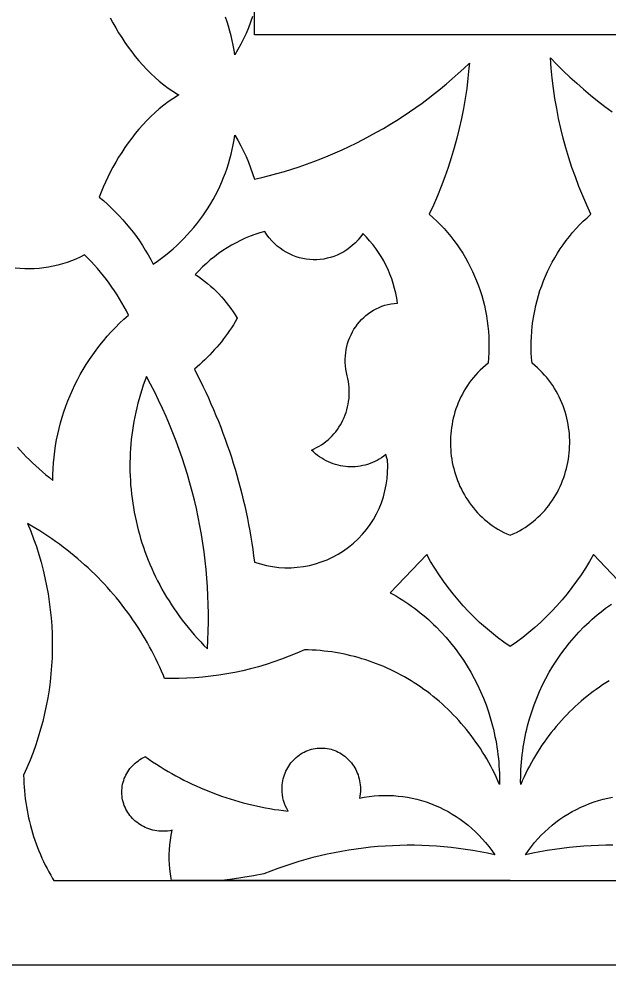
# Model space of a CAD drawing. Extents: x -1429 to -724, y 80 to 630.
# Drawn here: x -1328.2 to -1293.3, y 144.7 to 200.6 of the extents above; entities that cross this region are included whole.
import ezdxf

# ---------------------------------------------------------------- set-up
doc = ezdxf.new("R2010")
doc.units = 0
doc.layers.add('LAYER_1', color=18, linetype='CONTINUOUS')

msp = doc.modelspace()

# ---------------------------------------------------------------- linework, layer by layer
at = {"layer": 'LAYER_1'}
for points in [[(-784.299, 144.673), (-1369.299, 144.673), (-1369.299, 569.673), (-994.512, 569.673), (-784.299, 409.912)], [(-1320.775, 179.21), (-1320.867, 178.947), (-1320.953, 178.683), (-1321.035, 178.419), (-1321.111, 178.153), (-1321.182, 177.887), (-1321.248, 177.62), (-1321.309, 177.353), (-1321.365, 177.085), (-1321.416, 176.817), (-1321.462, 176.549), (-1321.503, 176.28), (-1321.539, 176.011), (-1321.57, 175.741), (-1321.596, 175.472), (-1321.617, 175.202), (-1321.634, 174.933), (-1321.645, 174.663), (-1321.651, 174.394), (-1321.653, 174.125), (-1321.649, 173.856), (-1321.641, 173.587), (-1321.628, 173.319), (-1321.61, 173.051), (-1321.587, 172.784), (-1321.559, 172.517), (-1321.527, 172.251), (-1321.49, 171.985), (-1321.448, 171.721), (-1321.401, 171.456), (-1321.349, 171.193), (-1321.293, 170.931), (-1321.232, 170.669), (-1321.166, 170.409), (-1321.096, 170.15), (-1321.021, 169.892), (-1320.941, 169.635), (-1320.857, 169.379), (-1320.768, 169.125), (-1320.674, 168.872), (-1320.576, 168.62), (-1320.473, 168.37), (-1320.366, 168.122), (-1320.254, 167.875), (-1320.137, 167.629), (-1320.016, 167.386), (-1319.89, 167.144), (-1319.76, 166.905), (-1319.625, 166.667), (-1319.486, 166.431), (-1319.343, 166.197), (-1319.195, 165.965), (-1319.042, 165.736), (-1318.885, 165.508), (-1318.724, 165.283), (-1318.558, 165.061), (-1318.388, 164.84), (-1318.213, 164.622), (-1318.034, 164.407), (-1317.851, 164.194), (-1317.663, 163.984), (-1317.471, 163.777), (-1317.275, 163.572), (-1317.074, 163.37), (-1317.046, 163.893), (-1317.027, 164.416), (-1317.017, 164.939), (-1317.016, 165.461), (-1317.025, 165.982), (-1317.043, 166.503), (-1317.07, 167.024), (-1317.107, 167.543), (-1317.152, 168.061), (-1317.207, 168.579), (-1317.271, 169.095), (-1317.344, 169.61), (-1317.426, 170.123), (-1317.517, 170.636), (-1317.618, 171.146), (-1317.727, 171.655), (-1317.845, 172.162), (-1317.972, 172.667), (-1318.108, 173.17), (-1318.253, 173.67), (-1318.407, 174.169), (-1318.57, 174.665), (-1318.741, 175.159), (-1318.921, 175.65), (-1319.111, 176.138), (-1319.308, 176.624), (-1319.515, 177.107), (-1319.73, 177.586), (-1319.954, 178.063), (-1320.187, 178.536), (-1320.428, 179.006), (-1320.678, 179.473)], [(-1310.348, 157.506), (-1310.229, 157.503), (-1310.111, 157.493), (-1309.995, 157.478), (-1309.881, 157.457), (-1309.769, 157.429), (-1309.659, 157.397), (-1309.552, 157.358), (-1309.446, 157.315), (-1309.344, 157.266), (-1309.244, 157.212), (-1309.147, 157.154), (-1309.053, 157.091), (-1308.962, 157.023), (-1308.875, 156.951), (-1308.791, 156.874), (-1308.71, 156.794), (-1308.633, 156.709), (-1308.561, 156.621), (-1308.492, 156.529), (-1308.427, 156.434), (-1308.367, 156.335), (-1308.311, 156.233), (-1308.26, 156.128), (-1308.214, 156.02), (-1308.172, 155.91), (-1308.136, 155.797), (-1308.105, 155.681), (-1308.079, 155.564), (-1308.058, 155.444), (-1308.044, 155.322), (-1308.035, 155.199), (-1308.032, 155.074), (-1308.035, 154.936), (-1308.046, 154.801), (-1308.064, 154.668), (-1308.089, 154.539), (-1307.802, 154.594), (-1307.514, 154.637), (-1307.227, 154.67), (-1306.941, 154.691), (-1306.654, 154.701), (-1306.369, 154.701), (-1306.085, 154.689), (-1305.802, 154.667), (-1305.521, 154.634), (-1305.241, 154.59), (-1304.964, 154.537), (-1304.689, 154.473), (-1304.417, 154.398), (-1304.148, 154.314), (-1303.882, 154.22), (-1303.619, 154.116), (-1303.36, 154.002), (-1303.106, 153.878), (-1302.855, 153.745), (-1302.608, 153.603), (-1302.367, 153.451), (-1302.13, 153.29), (-1301.899, 153.12), (-1301.673, 152.941), (-1301.453, 152.753), (-1301.239, 152.556), (-1301.031, 152.351), (-1300.83, 152.137), (-1300.636, 151.915), (-1300.448, 151.684), (-1300.268, 151.445), (-1300.096, 151.198), (-1300.524, 151.29), (-1300.953, 151.373), (-1301.383, 151.448), (-1301.813, 151.515), (-1302.244, 151.574), (-1302.676, 151.624), (-1303.108, 151.667), (-1303.54, 151.7), (-1303.972, 151.726), (-1304.405, 151.743), (-1304.837, 151.753), (-1305.27, 151.753), (-1305.702, 151.746), (-1306.134, 151.731), (-1306.565, 151.707), (-1306.996, 151.675), (-1307.427, 151.635), (-1307.856, 151.587), (-1308.285, 151.531), (-1308.713, 151.467), (-1309.14, 151.394), (-1309.565, 151.314), (-1309.99, 151.225), (-1310.413, 151.128), (-1310.834, 151.024), (-1311.254, 150.911), (-1311.673, 150.79), (-1312.089, 150.661), (-1312.504, 150.524), (-1312.917, 150.379), (-1313.328, 150.226), (-1313.736, 150.065), (-1314.355, 149.949), (-1314.975, 149.844), (-1315.597, 149.752), (-1316.22, 149.673), (-1299.189, 149.673), (-1319.193, 149.673), (-1319.216, 149.794), (-1319.26, 150.074), (-1319.293, 150.355), (-1319.315, 150.638), (-1319.326, 150.922), (-1319.327, 151.207), (-1319.317, 151.494), (-1319.296, 151.78), (-1319.263, 152.067), (-1319.22, 152.355), (-1319.165, 152.642), (-1319.294, 152.617), (-1319.427, 152.599), (-1319.562, 152.588), (-1319.699, 152.585), (-1319.825, 152.588), (-1319.948, 152.597), (-1320.07, 152.611), (-1320.19, 152.632), (-1320.307, 152.658), (-1320.423, 152.689), (-1320.536, 152.725), (-1320.646, 152.767), (-1320.754, 152.813), (-1320.859, 152.864), (-1320.961, 152.92), (-1321.059, 152.98), (-1321.155, 153.045), (-1321.247, 153.114), (-1321.335, 153.187), (-1321.419, 153.263), (-1321.5, 153.344), (-1321.576, 153.428), (-1321.649, 153.515), (-1321.716, 153.606), (-1321.78, 153.7), (-1321.838, 153.797), (-1321.892, 153.897), (-1321.941, 153.999), (-1321.984, 154.105), (-1322.022, 154.212), (-1322.055, 154.322), (-1322.082, 154.434), (-1322.104, 154.548), (-1322.119, 154.664), (-1322.129, 154.782), (-1322.132, 154.901), (-1322.129, 155.02), (-1322.119, 155.138), (-1322.104, 155.254), (-1322.082, 155.368), (-1322.055, 155.48), (-1322.022, 155.59), (-1321.984, 155.698), (-1321.941, 155.803), (-1321.892, 155.905), (-1321.838, 156.005), (-1321.78, 156.102), (-1321.716, 156.196), (-1321.649, 156.287), (-1321.576, 156.375), (-1321.5, 156.459), (-1321.419, 156.539), (-1321.335, 156.616), (-1321.247, 156.689), (-1321.155, 156.757), (-1321.059, 156.822), (-1320.961, 156.882), (-1320.859, 156.938), (-1320.754, 156.989), (-1320.746, 156.998), (-1320.531, 156.847), (-1320.309, 156.696), (-1320.084, 156.549), (-1319.858, 156.404), (-1319.629, 156.264), (-1319.399, 156.126), (-1319.167, 155.992), (-1318.933, 155.862), (-1318.697, 155.735), (-1318.459, 155.612), (-1318.219, 155.492), (-1317.978, 155.376), (-1317.735, 155.263), (-1317.491, 155.154), (-1317.244, 155.049), (-1316.997, 154.947), (-1316.747, 154.849), (-1316.496, 154.755), (-1316.244, 154.665), (-1315.99, 154.578), (-1315.735, 154.495), (-1315.479, 154.416), (-1315.221, 154.341), (-1314.962, 154.27), (-1314.701, 154.202), (-1314.439, 154.139), (-1314.177, 154.079), (-1313.913, 154.023), (-1313.647, 153.972), (-1313.381, 153.924), (-1313.114, 153.88), (-1312.846, 153.841), (-1312.576, 153.805), (-1312.306, 153.774), (-1312.388, 153.922), (-1312.46, 154.075), (-1312.522, 154.233), (-1312.573, 154.395), (-1312.612, 154.561), (-1312.641, 154.73), (-1312.659, 154.901), (-1312.664, 155.074), (-1312.661, 155.199), (-1312.652, 155.322), (-1312.638, 155.444), (-1312.617, 155.564), (-1312.591, 155.681), (-1312.56, 155.797), (-1312.524, 155.91), (-1312.482, 156.02), (-1312.436, 156.128), (-1312.385, 156.233), (-1312.329, 156.335), (-1312.269, 156.434), (-1312.204, 156.529), (-1312.135, 156.621), (-1312.063, 156.709), (-1311.986, 156.794), (-1311.906, 156.874), (-1311.821, 156.951), (-1311.734, 157.023), (-1311.643, 157.091), (-1311.549, 157.154), (-1311.452, 157.212), (-1311.352, 157.266), (-1311.25, 157.315), (-1311.144, 157.358), (-1311.037, 157.397), (-1310.927, 157.429), (-1310.815, 157.457), (-1310.701, 157.478), (-1310.585, 157.493), (-1310.467, 157.503)]]:
    msp.add_lwpolyline(points, close=True, dxfattribs=at)
for points in [[(-1275.815, 199.673), (-1314.299, 199.673), (-1314.299, 201.091)], [(-1314.403, 200.751), (-1314.519, 200.415), (-1314.646, 200.082), (-1314.784, 199.753), (-1314.934, 199.427), (-1315.095, 199.106), (-1315.268, 198.79), (-1315.451, 198.478), (-1315.495, 198.765), (-1315.546, 199.05), (-1315.605, 199.334), (-1315.671, 199.615), (-1315.745, 199.893), (-1315.826, 200.17), (-1315.915, 200.444), (-1316.01, 200.715)], [(-1328.306, 175.3), (-1328.133, 175.107), (-1327.956, 174.916), (-1327.776, 174.728), (-1327.592, 174.543), (-1327.404, 174.36), (-1327.213, 174.18), (-1327.018, 174.003), (-1326.82, 173.829), (-1326.618, 173.657), (-1326.413, 173.489), (-1326.204, 173.323), (-1326.201, 173.671), (-1326.189, 174.017), (-1326.167, 174.362), (-1326.136, 174.706), (-1326.095, 175.048), (-1326.045, 175.388), (-1325.986, 175.727), (-1325.918, 176.063), (-1325.841, 176.397), (-1325.755, 176.729), (-1325.66, 177.058), (-1325.556, 177.385), (-1325.444, 177.708), (-1325.323, 178.029), (-1325.193, 178.347), (-1325.054, 178.661), (-1324.908, 178.971), (-1324.752, 179.278), (-1324.589, 179.581), (-1324.417, 179.88), (-1324.237, 180.175), (-1324.049, 180.466), (-1323.853, 180.752), (-1323.649, 181.034), (-1323.437, 181.311), (-1323.218, 181.583), (-1322.99, 181.85), (-1322.755, 182.111), (-1322.513, 182.367), (-1322.263, 182.618), (-1322.005, 182.863), (-1321.74, 183.102), (-1321.864, 183.347), (-1321.994, 183.589), (-1322.129, 183.828), (-1322.269, 184.065), (-1322.414, 184.299), (-1322.564, 184.529), (-1322.719, 184.757), (-1322.879, 184.981), (-1323.044, 185.203), (-1323.214, 185.421), (-1323.388, 185.635), (-1323.568, 185.846), (-1323.751, 186.054), (-1323.94, 186.258), (-1324.133, 186.458), (-1324.331, 186.654), (-1324.584, 186.527), (-1324.841, 186.411), (-1325.103, 186.304), (-1325.368, 186.209), (-1325.637, 186.124), (-1325.909, 186.05), (-1326.183, 185.986), (-1326.461, 185.934), (-1326.74, 185.892), (-1327.021, 185.861), (-1327.303, 185.842), (-1327.586, 185.833), (-1327.87, 185.835), (-1328.153, 185.849), (-1328.437, 185.874)], [(-1292.104, 166.684), (-1294.259, 168.947), (-1294.491, 168.539), (-1294.735, 168.139), (-1294.989, 167.746), (-1295.254, 167.363), (-1295.529, 166.988), (-1295.815, 166.622), (-1296.11, 166.266), (-1296.416, 165.918), (-1296.73, 165.581), (-1297.055, 165.253), (-1297.388, 164.935), (-1297.73, 164.628), (-1298.082, 164.331), (-1298.441, 164.045), (-1298.809, 163.77), (-1299.186, 163.505), (-1299.186, 163.505), (-1299.187, 163.505), (-1299.189, 163.505), (-1299.189, 163.505), (-1299.565, 163.77), (-1299.933, 164.045), (-1300.293, 164.331), (-1300.644, 164.628), (-1300.987, 164.935), (-1301.32, 165.253), (-1301.644, 165.581), (-1301.959, 165.918), (-1302.264, 166.266), (-1302.56, 166.622), (-1302.845, 166.988), (-1303.121, 167.363), (-1303.386, 167.746), (-1303.64, 168.139), (-1303.883, 168.539), (-1304.116, 168.947), (-1306.271, 166.684), (-1306.083, 166.58), (-1305.898, 166.473), (-1305.715, 166.363), (-1305.534, 166.25), (-1305.355, 166.133), (-1305.179, 166.014), (-1305.005, 165.891), (-1304.834, 165.766), (-1304.665, 165.637), (-1304.498, 165.506), (-1304.334, 165.372), (-1304.173, 165.235), (-1304.014, 165.096), (-1303.857, 164.954), (-1303.703, 164.809), (-1303.552, 164.662), (-1303.257, 164.359), (-1302.973, 164.047), (-1302.7, 163.725), (-1302.438, 163.393), (-1302.187, 163.053), (-1301.947, 162.704), (-1301.72, 162.348), (-1301.504, 161.983), (-1301.3, 161.61), (-1301.108, 161.231), (-1300.929, 160.844), (-1300.762, 160.451), (-1300.608, 160.052), (-1300.467, 159.647), (-1300.339, 159.237), (-1300.225, 158.821), (-1300.173, 158.611), (-1300.124, 158.4), (-1300.079, 158.188), (-1300.037, 157.975), (-1299.999, 157.761), (-1299.964, 157.546), (-1299.932, 157.33), (-1299.905, 157.112), (-1299.88, 156.895), (-1299.86, 156.676), (-1299.843, 156.456), (-1299.83, 156.236), (-1299.82, 156.015), (-1299.814, 155.793), (-1299.812, 155.571), (-1299.814, 155.348), (-1299.911, 155.572), (-1300.011, 155.793), (-1300.115, 156.011), (-1300.223, 156.227), (-1300.334, 156.44), (-1300.448, 156.651), (-1300.566, 156.859), (-1300.687, 157.064), (-1300.811, 157.267), (-1300.939, 157.467), (-1301.069, 157.664), (-1301.203, 157.858), (-1301.34, 158.05), (-1301.48, 158.238), (-1301.623, 158.424), (-1301.769, 158.607), (-1301.918, 158.786), (-1302.069, 158.963), (-1302.224, 159.137), (-1302.381, 159.307), (-1302.541, 159.475), (-1302.704, 159.639), (-1302.869, 159.801), (-1303.037, 159.959), (-1303.207, 160.114), (-1303.38, 160.265), (-1303.555, 160.414), (-1303.733, 160.559), (-1303.913, 160.7), (-1304.095, 160.839), (-1304.28, 160.974), (-1304.467, 161.105), (-1304.656, 161.233), (-1304.847, 161.358), (-1305.04, 161.479), (-1305.235, 161.596), (-1305.432, 161.71), (-1305.632, 161.82), (-1305.833, 161.926), (-1306.036, 162.029), (-1306.24, 162.128), (-1306.447, 162.224), (-1306.655, 162.315), (-1306.865, 162.403), (-1307.077, 162.487), (-1307.29, 162.567), (-1307.504, 162.643), (-1307.72, 162.715), (-1307.938, 162.784), (-1308.157, 162.848), (-1308.377, 162.908), (-1308.599, 162.964), (-1308.822, 163.016), (-1309.046, 163.064), (-1309.271, 163.108), (-1309.498, 163.147), (-1309.725, 163.182), (-1309.954, 163.213), (-1310.183, 163.24), (-1310.414, 163.263), (-1310.645, 163.281), (-1310.877, 163.294), (-1311.11, 163.304), (-1311.344, 163.309), (-1311.789, 163.111), (-1312.238, 162.926), (-1312.689, 162.753), (-1313.144, 162.592), (-1313.601, 162.443), (-1314.061, 162.307), (-1314.524, 162.183), (-1314.989, 162.071), (-1315.455, 161.971), (-1315.924, 161.884), (-1316.393, 161.809), (-1316.865, 161.746), (-1317.337, 161.695), (-1317.81, 161.657), (-1318.283, 161.631), (-1318.758, 161.617), (-1319.232, 161.616), (-1319.604, 161.624), (-1319.675, 161.797), (-1319.78, 162.044), (-1319.889, 162.288), (-1320.002, 162.531), (-1320.118, 162.772), (-1320.238, 163.012), (-1320.361, 163.25), (-1320.488, 163.486), (-1320.618, 163.72), (-1320.752, 163.952), (-1320.89, 164.182), (-1321.03, 164.411), (-1321.175, 164.637), (-1321.322, 164.862), (-1321.473, 165.084), (-1321.627, 165.304), (-1321.785, 165.523), (-1321.946, 165.739), (-1322.11, 165.953), (-1322.278, 166.164), (-1322.448, 166.374), (-1322.622, 166.581), (-1322.799, 166.785), (-1322.98, 166.988), (-1323.163, 167.188), (-1323.35, 167.385), (-1323.539, 167.58), (-1323.732, 167.773), (-1323.927, 167.963), (-1324.126, 168.15), (-1324.328, 168.335), (-1324.533, 168.517), (-1324.74, 168.697), (-1324.951, 168.874), (-1325.164, 169.048), (-1325.38, 169.219), (-1325.599, 169.387), (-1325.821, 169.553), (-1326.046, 169.715), (-1326.274, 169.875), (-1326.504, 170.032), (-1326.737, 170.186), (-1326.973, 170.336), (-1327.211, 170.484), (-1327.452, 170.628), (-1327.696, 170.77), (-1327.513, 170.319), (-1327.342, 169.866), (-1327.183, 169.409), (-1327.037, 168.95), (-1326.903, 168.488), (-1326.782, 168.025), (-1326.672, 167.559), (-1326.576, 167.091), (-1326.491, 166.622), (-1326.419, 166.151), (-1326.359, 165.679), (-1326.311, 165.206), (-1326.275, 164.733), (-1326.252, 164.259), (-1326.241, 163.785), (-1326.243, 163.311), (-1326.257, 162.837), (-1326.283, 162.363), (-1326.321, 161.89), (-1326.372, 161.418), (-1326.434, 160.947), (-1326.509, 160.477), (-1326.597, 160.008), (-1326.696, 159.542), (-1326.808, 159.077), (-1326.933, 158.615), (-1327.069, 158.154), (-1327.218, 157.697), (-1327.378, 157.242), (-1327.552, 156.791), (-1327.737, 156.342), (-1327.934, 155.897), (-1327.93, 155.664), (-1327.92, 155.43), (-1327.907, 155.198), (-1327.888, 154.967), (-1327.866, 154.736), (-1327.839, 154.507), (-1327.808, 154.278), (-1327.773, 154.051), (-1327.733, 153.824), (-1327.69, 153.599), (-1327.642, 153.375), (-1327.59, 153.152), (-1327.534, 152.93), (-1327.474, 152.71), (-1327.409, 152.491), (-1327.341, 152.274), (-1327.269, 152.057), (-1327.193, 151.843), (-1327.113, 151.63), (-1327.029, 151.418), (-1326.941, 151.208), (-1326.85, 151), (-1326.754, 150.793), (-1326.655, 150.589), (-1326.552, 150.386), (-1326.446, 150.185), (-1326.336, 149.986), (-1326.222, 149.788), (-1326.153, 149.673), (-1299.186, 149.673), (-1282.155, 149.673)], [(-1293.335, 161.479), (-1293.528, 161.358), (-1293.719, 161.233), (-1293.908, 161.105), (-1294.095, 160.974), (-1294.28, 160.839), (-1294.462, 160.7), (-1294.642, 160.559), (-1294.82, 160.414), (-1294.995, 160.265), (-1295.168, 160.114), (-1295.338, 159.959), (-1295.506, 159.801), (-1295.671, 159.639), (-1295.834, 159.475), (-1295.994, 159.307), (-1296.151, 159.137), (-1296.305, 158.963), (-1296.457, 158.786), (-1296.606, 158.607), (-1296.752, 158.424), (-1296.895, 158.238), (-1297.035, 158.05), (-1297.171, 157.858), (-1297.305, 157.664), (-1297.436, 157.467), (-1297.564, 157.267), (-1297.688, 157.064), (-1297.809, 156.859), (-1297.927, 156.651), (-1298.041, 156.44), (-1298.152, 156.227), (-1298.26, 156.011), (-1298.364, 155.793), (-1298.464, 155.572), (-1298.561, 155.348), (-1298.563, 155.571), (-1298.561, 155.793), (-1298.555, 156.015), (-1298.545, 156.236), (-1298.532, 156.456), (-1298.515, 156.676), (-1298.494, 156.895), (-1298.47, 157.112), (-1298.442, 157.33), (-1298.411, 157.546), (-1298.376, 157.761), (-1298.338, 157.975), (-1298.296, 158.188), (-1298.251, 158.4), (-1298.202, 158.611), (-1298.15, 158.821), (-1298.035, 159.237), (-1297.908, 159.647), (-1297.767, 160.052), (-1297.613, 160.451), (-1297.446, 160.844), (-1297.267, 161.231), (-1297.075, 161.61), (-1296.871, 161.983), (-1296.655, 162.348), (-1296.427, 162.704), (-1296.188, 163.053), (-1295.937, 163.393), (-1295.675, 163.725), (-1295.402, 164.047), (-1295.118, 164.359), (-1294.823, 164.662), (-1294.672, 164.809), (-1294.518, 164.954), (-1294.361, 165.096), (-1294.202, 165.235), (-1294.041, 165.372), (-1293.877, 165.506), (-1293.71, 165.637), (-1293.541, 165.766), (-1293.37, 165.891), (-1293.196, 166.014)], [(-1293.105, 151.753), (-1293.537, 151.753), (-1293.97, 151.743), (-1294.402, 151.726), (-1294.835, 151.7), (-1295.267, 151.667), (-1295.699, 151.624), (-1296.131, 151.574), (-1296.562, 151.515), (-1296.992, 151.448), (-1297.422, 151.373), (-1297.851, 151.29), (-1298.279, 151.198), (-1298.106, 151.445), (-1297.926, 151.684), (-1297.739, 151.915), (-1297.545, 152.137), (-1297.343, 152.351), (-1297.136, 152.556), (-1296.922, 152.753), (-1296.702, 152.941), (-1296.476, 153.12), (-1296.244, 153.29), (-1296.008, 153.451), (-1295.766, 153.603), (-1295.52, 153.745), (-1295.269, 153.878), (-1295.014, 154.002), (-1294.755, 154.116), (-1294.493, 154.22), (-1294.227, 154.314), (-1293.957, 154.398), (-1293.685, 154.473), (-1293.411, 154.537), (-1293.133, 154.59)]]:
    msp.add_lwpolyline(points, dxfattribs=at)
msp.add_lwpolyline([(-1322.816, 200.673), (-1322.659, 200.378), (-1322.493, 200.084), (-1322.32, 199.793), (-1322.139, 199.504), (-1321.949, 199.219), (-1321.752, 198.938), (-1321.548, 198.663), (-1321.336, 198.393), (-1321.117, 198.129), (-1320.89, 197.872), (-1320.657, 197.623), (-1320.417, 197.383), (-1320.17, 197.152), (-1319.917, 196.93), (-1319.658, 196.719), (-1319.393, 196.52), (-1319.121, 196.332), (-1318.844, 196.156), (-1318.765, 196.11), (-1318.844, 196.064), (-1319.121, 195.889), (-1319.393, 195.701), (-1319.658, 195.501), (-1319.917, 195.29), (-1320.17, 195.068), (-1320.417, 194.837), (-1320.657, 194.597), (-1320.89, 194.348), (-1321.117, 194.091), (-1321.336, 193.828), (-1321.548, 193.558), (-1321.752, 193.282), (-1321.949, 193.001), (-1322.139, 192.716), (-1322.32, 192.428), (-1322.493, 192.136), (-1322.659, 191.842), (-1322.816, 191.547), (-1322.964, 191.251), (-1323.104, 190.955), (-1323.234, 190.659), (-1323.356, 190.364), (-1323.469, 190.071), (-1323.221, 189.863), (-1322.98, 189.648), (-1322.744, 189.428), (-1322.515, 189.202), (-1322.292, 188.971), (-1322.075, 188.735), (-1321.865, 188.493), (-1321.661, 188.247), (-1321.464, 187.996), (-1321.273, 187.74), (-1321.09, 187.479), (-1320.913, 187.214), (-1320.744, 186.944), (-1320.581, 186.67), (-1320.426, 186.392), (-1320.278, 186.11), (-1320.032, 186.281), (-1319.791, 186.458), (-1319.556, 186.64), (-1319.326, 186.827), (-1319.102, 187.02), (-1318.883, 187.217), (-1318.67, 187.42), (-1318.464, 187.627), (-1318.263, 187.839), (-1318.068, 188.056), (-1317.879, 188.277), (-1317.696, 188.503), (-1317.519, 188.733), (-1317.349, 188.967), (-1317.185, 189.204), (-1317.028, 189.446), (-1316.877, 189.692), (-1316.733, 189.941), (-1316.595, 190.194), (-1316.464, 190.45), (-1316.34, 190.709), (-1316.223, 190.972), (-1316.113, 191.237), (-1316.01, 191.505), (-1315.915, 191.777), (-1315.826, 192.05), (-1315.745, 192.327), (-1315.671, 192.606), (-1315.605, 192.887), (-1315.546, 193.17), (-1315.495, 193.455), (-1315.451, 193.742), (-1315.268, 193.431), (-1315.095, 193.114), (-1314.934, 192.793), (-1314.784, 192.468), (-1314.646, 192.138), (-1314.519, 191.805), (-1314.403, 191.469), (-1314.299, 191.129, 0.138161), (-1301.591, 198), (-1301.615, 197.698), (-1301.676, 197.098), (-1301.75, 196.5), (-1301.839, 195.905), (-1301.942, 195.313), (-1302.059, 194.723), (-1302.189, 194.137), (-1302.333, 193.555), (-1302.491, 192.977), (-1302.662, 192.402), (-1302.846, 191.833), (-1303.044, 191.267), (-1303.256, 190.707), (-1303.481, 190.152), (-1303.718, 189.603), (-1303.97, 189.059), (-1303.738, 188.856), (-1303.514, 188.647), (-1303.297, 188.43), (-1303.087, 188.208), (-1302.885, 187.979), (-1302.69, 187.744), (-1302.502, 187.504), (-1302.322, 187.258), (-1302.15, 187.007), (-1301.985, 186.751), (-1301.828, 186.49), (-1301.679, 186.225), (-1301.538, 185.955), (-1301.405, 185.68), (-1301.281, 185.402), (-1301.164, 185.12), (-1301.056, 184.834), (-1300.956, 184.545), (-1300.865, 184.252), (-1300.782, 183.957), (-1300.708, 183.659), (-1300.642, 183.358), (-1300.586, 183.054), (-1300.538, 182.749), (-1300.499, 182.442), (-1300.469, 182.133), (-1300.448, 181.822), (-1300.437, 181.51), (-1300.435, 181.197), (-1300.442, 180.883), (-1300.459, 180.568), (-1300.485, 180.253), (-1300.645, 180.12), (-1300.799, 179.984), (-1300.947, 179.844), (-1301.089, 179.7), (-1301.225, 179.552), (-1301.355, 179.401), (-1301.479, 179.246), (-1301.596, 179.089), (-1301.708, 178.928), (-1301.813, 178.764), (-1301.913, 178.598), (-1302.007, 178.429), (-1302.094, 178.258), (-1302.176, 178.085), (-1302.252, 177.909), (-1302.322, 177.732), (-1302.386, 177.553), (-1302.444, 177.372), (-1302.497, 177.19), (-1302.543, 177.006), (-1302.584, 176.822), (-1302.619, 176.636), (-1302.649, 176.45), (-1302.672, 176.263), (-1302.69, 176.076), (-1302.703, 175.888), (-1302.709, 175.7), (-1302.711, 175.512), (-1302.706, 175.324), (-1302.696, 175.137), (-1302.68, 174.95), (-1302.659, 174.764), (-1302.632, 174.578), (-1302.6, 174.393), (-1302.563, 174.21), (-1302.52, 174.028), (-1302.471, 173.847), (-1302.417, 173.668), (-1302.358, 173.49), (-1302.293, 173.315), (-1302.223, 173.141), (-1302.148, 172.97), (-1302.067, 172.801), (-1301.981, 172.634), (-1301.89, 172.471), (-1301.794, 172.31), (-1301.692, 172.152), (-1301.585, 171.997), (-1301.473, 171.846), (-1301.356, 171.698), (-1301.234, 171.553), (-1301.107, 171.413), (-1300.974, 171.276), (-1300.837, 171.144), (-1300.694, 171.016), (-1300.547, 170.892), (-1300.394, 170.773), (-1300.237, 170.659), (-1300.074, 170.549), (-1299.907, 170.445), (-1299.735, 170.345), (-1299.558, 170.252), (-1299.376, 170.163), (-1299.187, 170.081), (-1298.999, 170.163), (-1298.817, 170.252), (-1298.64, 170.345), (-1298.468, 170.445), (-1298.3, 170.549), (-1298.138, 170.659), (-1297.98, 170.773), (-1297.828, 170.892), (-1297.68, 171.016), (-1297.538, 171.144), (-1297.4, 171.276), (-1297.268, 171.413), (-1297.141, 171.553), (-1297.018, 171.698), (-1296.901, 171.846), (-1296.789, 171.997), (-1296.683, 172.152), (-1296.581, 172.31), (-1296.485, 172.471), (-1296.393, 172.634), (-1296.308, 172.801), (-1296.227, 172.97), (-1296.152, 173.141), (-1296.082, 173.315), (-1296.017, 173.49), (-1295.958, 173.668), (-1295.904, 173.847), (-1295.855, 174.028), (-1295.812, 174.21), (-1295.774, 174.393), (-1295.742, 174.578), (-1295.716, 174.764), (-1295.694, 174.95), (-1295.679, 175.137), (-1295.669, 175.324), (-1295.664, 175.512), (-1295.665, 175.7), (-1295.672, 175.888), (-1295.684, 176.076), (-1295.702, 176.263), (-1295.726, 176.45), (-1295.755, 176.636), (-1295.791, 176.822), (-1295.831, 177.006), (-1295.878, 177.19), (-1295.931, 177.372), (-1295.989, 177.553), (-1296.053, 177.732), (-1296.123, 177.909), (-1296.199, 178.085), (-1296.281, 178.258), (-1296.368, 178.429), (-1296.462, 178.598), (-1296.561, 178.764), (-1296.667, 178.928), (-1296.779, 179.089), (-1296.896, 179.246), (-1297.02, 179.401), (-1297.15, 179.552), (-1297.285, 179.7), (-1297.427, 179.844), (-1297.575, 179.984), (-1297.73, 180.12), (-1297.89, 180.253), (-1297.916, 180.568), (-1297.933, 180.883), (-1297.94, 181.197), (-1297.938, 181.51), (-1297.926, 181.822), (-1297.906, 182.133), (-1297.876, 182.442), (-1297.837, 182.749), (-1297.789, 183.054), (-1297.733, 183.358), (-1297.667, 183.659), (-1297.593, 183.957), (-1297.51, 184.252), (-1297.419, 184.545), (-1297.319, 184.834), (-1297.211, 185.12), (-1297.094, 185.402), (-1296.969, 185.68), (-1296.836, 185.955), (-1296.695, 186.225), (-1296.546, 186.49), (-1296.39, 186.751), (-1296.225, 187.007), (-1296.053, 187.258), (-1295.873, 187.504), (-1295.685, 187.744), (-1295.49, 187.979), (-1295.287, 188.208), (-1295.078, 188.43), (-1294.861, 188.647), (-1294.636, 188.856), (-1294.405, 189.059), (-1294.656, 189.603), (-1294.894, 190.152), (-1295.119, 190.707), (-1295.33, 191.267), (-1295.528, 191.833), (-1295.713, 192.402), (-1295.884, 192.977), (-1296.042, 193.555), (-1296.186, 194.137), (-1296.316, 194.723), (-1296.433, 195.313), (-1296.535, 195.905), (-1296.624, 196.5), (-1296.699, 197.098), (-1296.76, 197.698), (-1296.807, 198.301), (-1296.427, 197.914), (-1296.041, 197.535), (-1295.648, 197.164), (-1295.248, 196.802), (-1294.842, 196.448), (-1294.429, 196.102), (-1294.011, 195.765), (-1293.586, 195.437), (-1293.155, 195.118)], format="xyb", dxfattribs=at)
msp.add_lwpolyline([(-1313.98, 187.963), (-1314.268, 187.866), (-1314.553, 187.76), (-1314.834, 187.643), (-1315.111, 187.516), (-1315.382, 187.379), (-1315.649, 187.232), (-1315.911, 187.075), (-1316.167, 186.91), (-1316.418, 186.734), (-1316.663, 186.55), (-1316.902, 186.356), (-1317.135, 186.154), (-1317.361, 185.943), (-1317.58, 185.723), (-1317.792, 185.495), (-1317.603, 185.37), (-1317.417, 185.24), (-1317.236, 185.105), (-1317.06, 184.964), (-1316.888, 184.818), (-1316.72, 184.667), (-1316.558, 184.512), (-1316.4, 184.351), (-1316.247, 184.186), (-1316.099, 184.017), (-1315.956, 183.843), (-1315.818, 183.665), (-1315.685, 183.483), (-1315.557, 183.298), (-1315.435, 183.108), (-1315.318, 182.915), (-1315.311, 182.902), (-1315.33, 182.868), (-1315.433, 182.694), (-1315.54, 182.521), (-1315.65, 182.35), (-1315.764, 182.182), (-1315.881, 182.015), (-1316.001, 181.85), (-1316.124, 181.687), (-1316.25, 181.526), (-1316.38, 181.367), (-1316.513, 181.21), (-1316.648, 181.055), (-1316.787, 180.903), (-1316.93, 180.753), (-1317.075, 180.605), (-1317.223, 180.46), (-1317.374, 180.317), (-1317.528, 180.176), (-1317.685, 180.038), (-1317.845, 179.903), (-1317.672, 179.566), (-1317.502, 179.228), (-1317.336, 178.889), (-1317.174, 178.547), (-1317.016, 178.205), (-1316.862, 177.86), (-1316.712, 177.515), (-1316.566, 177.167), (-1316.424, 176.819), (-1316.286, 176.469), (-1316.153, 176.118), (-1316.023, 175.765), (-1315.897, 175.412), (-1315.776, 175.057), (-1315.659, 174.701), (-1315.545, 174.343), (-1315.436, 173.985), (-1315.331, 173.626), (-1315.23, 173.265), (-1315.133, 172.903), (-1315.041, 172.541), (-1314.952, 172.177), (-1314.868, 171.813), (-1314.788, 171.448), (-1314.712, 171.081), (-1314.64, 170.714), (-1314.573, 170.347), (-1314.51, 169.978), (-1314.451, 169.609), (-1314.396, 169.239), (-1314.345, 168.868), (-1314.299, 168.497, 0.542001), (-1306.436, 174.535), (-1306.463, 174.64), (-1306.528, 174.85), (-1306.654, 174.754), (-1306.783, 174.665), (-1306.914, 174.582), (-1307.049, 174.507), (-1307.185, 174.439), (-1307.324, 174.377), (-1307.464, 174.322), (-1307.606, 174.274), (-1307.749, 174.233), (-1307.894, 174.198), (-1308.039, 174.17), (-1308.185, 174.149), (-1308.332, 174.135), (-1308.479, 174.127), (-1308.626, 174.126), (-1308.773, 174.132), (-1308.919, 174.144), (-1309.065, 174.163), (-1309.21, 174.189), (-1309.354, 174.221), (-1309.497, 174.26), (-1309.639, 174.305), (-1309.778, 174.357), (-1309.916, 174.416), (-1310.052, 174.481), (-1310.185, 174.553), (-1310.316, 174.631), (-1310.444, 174.716), (-1310.568, 174.807), (-1310.69, 174.905), (-1310.808, 175.009), (-1310.923, 175.12), (-1310.768, 175.187), (-1310.618, 175.261), (-1310.473, 175.342), (-1310.332, 175.429), (-1310.197, 175.523), (-1310.066, 175.622), (-1309.94, 175.728), (-1309.82, 175.838), (-1309.705, 175.954), (-1309.596, 176.075), (-1309.492, 176.201), (-1309.394, 176.331), (-1309.302, 176.465), (-1309.216, 176.604), (-1309.136, 176.746), (-1309.062, 176.892), (-1308.994, 177.041), (-1308.933, 177.194), (-1308.878, 177.349), (-1308.83, 177.507), (-1308.789, 177.667), (-1308.754, 177.829), (-1308.727, 177.993), (-1308.706, 178.159), (-1308.693, 178.326), (-1308.687, 178.495), (-1308.689, 178.664), (-1308.698, 178.835), (-1308.715, 179.005), (-1308.739, 179.176), (-1308.772, 179.347), (-1308.812, 179.517), (-1308.859, 179.714), (-1308.893, 179.911), (-1308.917, 180.106), (-1308.929, 180.301), (-1308.931, 180.494), (-1308.922, 180.685), (-1308.903, 180.874), (-1308.874, 181.06), (-1308.835, 181.244), (-1308.787, 181.424), (-1308.729, 181.6), (-1308.663, 181.773), (-1308.587, 181.941), (-1308.504, 182.104), (-1308.412, 182.262), (-1308.312, 182.414), (-1308.205, 182.561), (-1308.09, 182.701), (-1307.968, 182.835), (-1307.839, 182.962), (-1307.703, 183.081), (-1307.561, 183.193), (-1307.412, 183.296), (-1307.258, 183.392), (-1307.098, 183.478), (-1306.933, 183.555), (-1306.762, 183.623), (-1306.587, 183.681), (-1306.407, 183.728), (-1306.222, 183.765), (-1306.034, 183.791), (-1305.841, 183.805), (-1305.886, 184.099), (-1305.943, 184.391), (-1306.011, 184.678), (-1306.091, 184.961), (-1306.182, 185.24), (-1306.285, 185.515), (-1306.398, 185.784), (-1306.523, 186.048), (-1306.657, 186.305), (-1306.803, 186.557), (-1306.958, 186.802), (-1307.124, 187.041), (-1307.3, 187.272), (-1307.485, 187.495), (-1307.68, 187.71), (-1307.884, 187.917), (-1307.953, 187.819), (-1308.024, 187.725), (-1308.097, 187.634), (-1308.172, 187.546), (-1308.328, 187.379), (-1308.491, 187.226), (-1308.661, 187.085), (-1308.838, 186.956), (-1309.02, 186.841), (-1309.208, 186.738), (-1309.4, 186.648), (-1309.595, 186.571), (-1309.794, 186.506), (-1309.996, 186.454), (-1310.2, 186.414), (-1310.406, 186.388), (-1310.612, 186.373), (-1310.819, 186.372), (-1311.025, 186.383), (-1311.231, 186.406), (-1311.435, 186.442), (-1311.637, 186.491), (-1311.837, 186.552), (-1312.033, 186.626), (-1312.225, 186.712), (-1312.413, 186.811), (-1312.596, 186.922), (-1312.774, 187.046), (-1312.945, 187.182), (-1313.109, 187.33), (-1313.266, 187.491), (-1313.415, 187.665), (-1313.556, 187.85), (-1313.623, 187.948), (-1313.687, 188.049)], format="xyb", close=True, dxfattribs=at)

doc.saveas('drawing.dxf')
